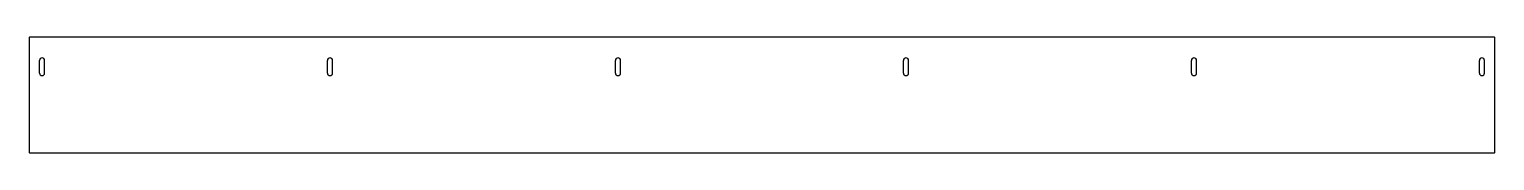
# Model space of a CAD drawing. Extents: x 0 to 1730, y 0 to 137.
import ezdxf

# ---------------------------------------------------------------- set-up
doc = ezdxf.new("R2010")
doc.units = 0
doc.header["$MEASUREMENT"] = 0
doc.layers.get('0').update_dxf_attribs({"linetype": 'CONTINUOUS'})

msp = doc.modelspace()

# ---------------------------------------------------------------- linework, layer by layer
for p, q in [((0, 136.5), (0, 0.5)), ((1729.5, 137), (0.5, 137)), ((1730, 0.5), (1730, 136.5)), ((12, 94.5), (12, 109.5)), ((18, 94.5), (18, 109.5)), ((352, 94.5), (352, 109.5)), ((358, 94.5), (358, 109.5)), ((692, 94.5), (692, 109.5)), ((698, 94.5), (698, 109.5)), ((1032, 94.5), (1032, 109.5)), ((1038, 94.5), (1038, 109.5)), ((1372, 94.5), (1372, 109.5)), ((1378, 94.5), (1378, 109.5)), ((1712, 94.5), (1712, 109.5)), ((1718, 94.5), (1718, 109.5)), ((0.5, 0), (1729.5, 0))]:
    msp.add_line(p, q)
for centre, radius, start, end in [((0.5, 136.5), 0.5, 90, 180), ((1729.5, 136.5), 0.5, 0, 90), ((15, 109.5), 3, 0, 180), ((355, 109.5), 3, 0, 180), ((695, 109.5), 3, 0, 180), ((1035, 109.5), 3, 0, 180), ((1375, 109.5), 3, 0, 180), ((1715, 109.5), 3, 0, 180), ((15, 94.5), 3, 180, 0), ((355, 94.5), 3, 180, 0), ((695, 94.5), 3, 180, 0), ((1035, 94.5), 3, 180, 0), ((1375, 94.5), 3, 180, 0), ((1715, 94.5), 3, 180, 0), ((0.5, 0.5), 0.5, 180, 270), ((1729.5, 0.5), 0.5, 270, 0)]:
    msp.add_arc(centre, radius, start, end)

doc.saveas('drawing.dxf')
